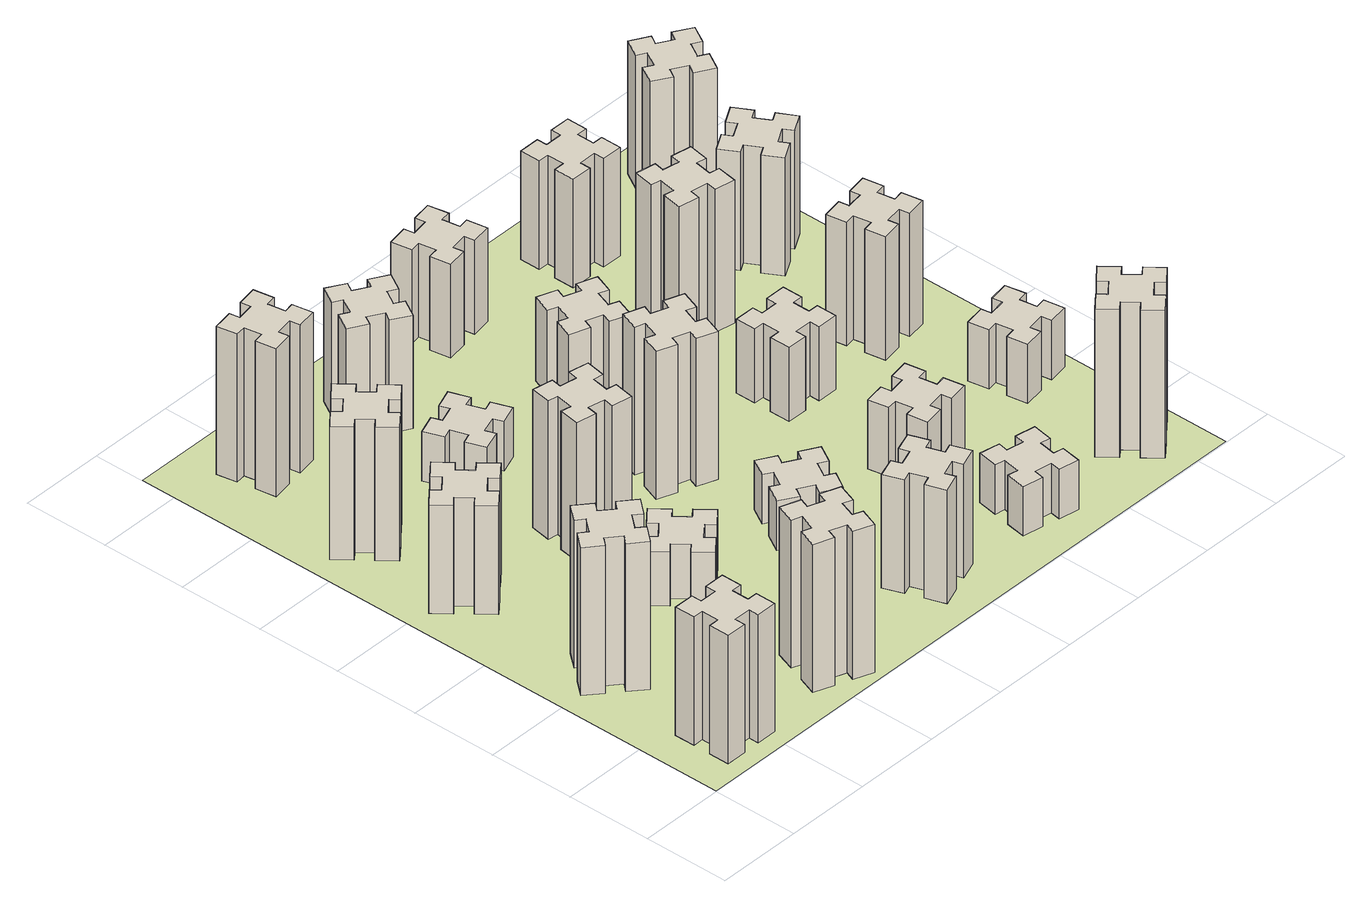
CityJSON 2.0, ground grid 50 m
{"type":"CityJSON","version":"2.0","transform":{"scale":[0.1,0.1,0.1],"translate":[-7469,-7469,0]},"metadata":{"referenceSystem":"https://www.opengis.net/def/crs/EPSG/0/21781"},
"CityObjects":{
"building1":{"type":"Building","attributes":{"class":"1000","function":"1000","usage":"1000","yearOfConstruction":2016,"roofType":"1000","measuredHeight":78,"storeysAboveGround":30,"storeysBelowGround":0},"geometry":[{"type":"Solid","lod":"1","boundaries":[[[[0,1,2,3,4,5,6,7,8,9,10,11,12,13,14,15,16,17,18,19]],[[17,16,20,21]],[[16,15,22,20]],[[15,14,23,22]],[[14,13,24,23]],[[13,12,25,24]],[[12,11,26,25]],[[11,10,27,26]],[[10,9,28,27]],[[9,8,29,28]],[[8,7,30,29]],[[7,6,31,30]],[[6,5,32,31]],[[5,4,33,32]],[[4,3,34,33]],[[3,2,35,34]],[[2,1,36,35]],[[1,0,37,36]],[[0,19,38,37]],[[19,18,39,38]],[[18,17,21,39]],[[24,25,26,27,28,29,30,31,32,33,34,35,36,37,38,39,21,20,22,23]]]]}]},
"building2":{"type":"Building","attributes":{"class":"1000","function":"1000","usage":"1000","yearOfConstruction":2016,"roofType":"1000","measuredHeight":90,"storeysAboveGround":30,"storeysBelowGround":0},"geometry":[{"type":"Solid","lod":"1","boundaries":[[[[40,41,42,43,44,45,46,47,48,49,50,51,52,53,54,55,56,57,58,59]],[[57,56,60,61]],[[56,55,62,60]],[[55,54,63,62]],[[54,53,64,63]],[[53,52,65,64]],[[52,51,66,65]],[[51,50,67,66]],[[50,49,68,67]],[[49,48,69,68]],[[48,47,70,69]],[[47,46,71,70]],[[46,45,72,71]],[[45,44,73,72]],[[44,43,74,73]],[[43,42,75,74]],[[42,41,76,75]],[[41,40,77,76]],[[40,59,78,77]],[[59,58,79,78]],[[58,57,61,79]],[[64,65,66,67,68,69,70,71,72,73,74,75,76,77,78,79,61,60,62,63]]]]}]},
"building3":{"type":"Building","attributes":{"class":"1000","function":"1000","usage":"1000","yearOfConstruction":2016,"roofType":"1000","measuredHeight":66,"storeysAboveGround":30,"storeysBelowGround":0},"geometry":[{"type":"Solid","lod":"1","boundaries":[[[[80,81,82,83,84,85,86,87,88,89,90,91,92,93,94,95,96,97,98,99]],[[97,96,100,101]],[[96,95,102,100]],[[95,94,103,102]],[[94,93,104,103]],[[93,92,105,104]],[[92,91,106,105]],[[91,90,107,106]],[[90,89,108,107]],[[89,88,109,108]],[[88,87,110,109]],[[87,86,111,110]],[[86,85,112,111]],[[85,84,113,112]],[[84,83,114,113]],[[83,82,115,114]],[[82,81,116,115]],[[81,80,117,116]],[[80,99,118,117]],[[99,98,119,118]],[[98,97,101,119]],[[104,105,106,107,108,109,110,111,112,113,114,115,116,117,118,119,101,100,102,103]]]]}]},
"building4":{"type":"Building","attributes":{"class":"1000","function":"1000","usage":"1000","yearOfConstruction":2016,"roofType":"1000","measuredHeight":81,"storeysAboveGround":30,"storeysBelowGround":0},"geometry":[{"type":"Solid","lod":"1","boundaries":[[[[120,121,122,123,124,125,126,127,128,129,130,131,132,133,134,135,136,137,138,139]],[[137,136,140,141]],[[136,135,142,140]],[[135,134,143,142]],[[134,133,144,143]],[[133,132,145,144]],[[132,131,146,145]],[[131,130,147,146]],[[130,129,148,147]],[[129,128,149,148]],[[128,127,150,149]],[[127,126,151,150]],[[126,125,152,151]],[[125,124,153,152]],[[124,123,154,153]],[[123,122,155,154]],[[122,121,156,155]],[[121,120,157,156]],[[120,139,158,157]],[[139,138,159,158]],[[138,137,141,159]],[[144,145,146,147,148,149,150,151,152,153,154,155,156,157,158,159,141,140,142,143]]]]}]},
"building5":{"type":"Building","attributes":{"class":"1000","function":"1000","usage":"1000","yearOfConstruction":2016,"roofType":"1000","measuredHeight":90,"storeysAboveGround":30,"storeysBelowGround":0},"geometry":[{"type":"Solid","lod":"1","boundaries":[[[[160,161,162,163,164,165,166,167,168,169,170,171,172,173,174,175,176,177,178,179]],[[177,176,180,181]],[[176,175,182,180]],[[175,174,183,182]],[[174,173,184,183]],[[173,172,185,184]],[[172,171,186,185]],[[171,170,187,186]],[[170,169,188,187]],[[169,168,189,188]],[[168,167,190,189]],[[167,166,191,190]],[[166,165,192,191]],[[165,164,193,192]],[[164,163,194,193]],[[163,162,195,194]],[[162,161,196,195]],[[161,160,197,196]],[[160,179,198,197]],[[179,178,199,198]],[[178,177,181,199]],[[184,185,186,187,188,189,190,191,192,193,194,195,196,197,198,199,181,180,182,183]]]]}]},
"building6":{"type":"Building","attributes":{"class":"1000","function":"1000","usage":"1000","yearOfConstruction":2016,"roofType":"1000","measuredHeight":90,"storeysAboveGround":30,"storeysBelowGround":0},"geometry":[{"type":"Solid","lod":"1","boundaries":[[[[200,201,202,203,204,205,206,207,208,209,210,211,212,213,214,215,216,217,218,219]],[[217,216,220,221]],[[216,215,222,220]],[[215,214,223,222]],[[214,213,224,223]],[[213,212,225,224]],[[212,211,226,225]],[[211,210,227,226]],[[210,209,228,227]],[[209,208,229,228]],[[208,207,230,229]],[[207,206,231,230]],[[206,205,232,231]],[[205,204,233,232]],[[204,203,234,233]],[[203,202,235,234]],[[202,201,236,235]],[[201,200,237,236]],[[200,219,238,237]],[[219,218,239,238]],[[218,217,221,239]],[[224,225,226,227,228,229,230,231,232,233,234,235,236,237,238,239,221,220,222,223]]]]}]},
"building7":{"type":"Building","attributes":{"class":"1000","function":"1000","usage":"1000","yearOfConstruction":2016,"roofType":"1000","measuredHeight":33,"storeysAboveGround":30,"storeysBelowGround":0},"geometry":[{"type":"Solid","lod":"1","boundaries":[[[[240,241,242,243,244,245,246,247,248,249,250,251,252,253,254,255,256,257,258,259]],[[257,256,260,261]],[[256,255,262,260]],[[255,254,263,262]],[[254,253,264,263]],[[253,252,265,264]],[[252,251,266,265]],[[251,250,267,266]],[[250,249,268,267]],[[249,248,269,268]],[[248,247,270,269]],[[247,246,271,270]],[[246,245,272,271]],[[245,244,273,272]],[[244,243,274,273]],[[243,242,275,274]],[[242,241,276,275]],[[241,240,277,276]],[[240,259,278,277]],[[259,258,279,278]],[[258,257,261,279]],[[264,265,266,267,268,269,270,271,272,273,274,275,276,277,278,279,261,260,262,263]]]]}]},
"building8":{"type":"Building","attributes":{"class":"1000","function":"1000","usage":"1000","yearOfConstruction":2016,"roofType":"1000","measuredHeight":84,"storeysAboveGround":30,"storeysBelowGround":0},"geometry":[{"type":"Solid","lod":"1","boundaries":[[[[280,281,282,283,284,285,286,287,288,289,290,291,292,293,294,295,296,297,298,299]],[[297,296,300,301]],[[296,295,302,300]],[[295,294,303,302]],[[294,293,304,303]],[[293,292,305,304]],[[292,291,306,305]],[[291,290,307,306]],[[290,289,308,307]],[[289,288,309,308]],[[288,287,310,309]],[[287,286,311,310]],[[286,285,312,311]],[[285,284,313,312]],[[284,283,314,313]],[[283,282,315,314]],[[282,281,316,315]],[[281,280,317,316]],[[280,299,318,317]],[[299,298,319,318]],[[298,297,301,319]],[[304,305,306,307,308,309,310,311,312,313,314,315,316,317,318,319,301,300,302,303]]]]}]},
"building9":{"type":"Building","attributes":{"class":"1000","function":"1000","usage":"1000","yearOfConstruction":2016,"roofType":"1000","measuredHeight":30,"storeysAboveGround":30,"storeysBelowGround":0},"geometry":[{"type":"Solid","lod":"1","boundaries":[[[[320,321,322,323,324,325,326,327,328,329,330,331,332,333,334,335,336,337,338,339]],[[337,336,340,341]],[[336,335,342,340]],[[335,334,343,342]],[[334,333,344,343]],[[333,332,345,344]],[[332,331,346,345]],[[331,330,347,346]],[[330,329,348,347]],[[329,328,349,348]],[[328,327,350,349]],[[327,326,351,350]],[[326,325,352,351]],[[325,324,353,352]],[[324,323,354,353]],[[323,322,355,354]],[[322,321,356,355]],[[321,320,357,356]],[[320,339,358,357]],[[339,338,359,358]],[[338,337,341,359]],[[344,345,346,347,348,349,350,351,352,353,354,355,356,357,358,359,341,340,342,343]]]]}]},
"building10":{"type":"Building","attributes":{"class":"1000","function":"1000","usage":"1000","yearOfConstruction":2016,"roofType":"1000","measuredHeight":69,"storeysAboveGround":30,"storeysBelowGround":0},"geometry":[{"type":"Solid","lod":"1","boundaries":[[[[360,361,362,363,364,365,366,367,368,369,370,371,372,373,374,375,376,377,378,379]],[[377,376,380,381]],[[376,375,382,380]],[[375,374,383,382]],[[374,373,384,383]],[[373,372,385,384]],[[372,371,386,385]],[[371,370,387,386]],[[370,369,388,387]],[[369,368,389,388]],[[368,367,390,389]],[[367,366,391,390]],[[366,365,392,391]],[[365,364,393,392]],[[364,363,394,393]],[[363,362,395,394]],[[362,361,396,395]],[[361,360,397,396]],[[360,379,398,397]],[[379,378,399,398]],[[378,377,381,399]],[[384,385,386,387,388,389,390,391,392,393,394,395,396,397,398,399,381,380,382,383]]]]}]},
"building11":{"type":"Building","attributes":{"class":"1000","function":"1000","usage":"1000","yearOfConstruction":2016,"roofType":"1000","measuredHeight":69,"storeysAboveGround":30,"storeysBelowGround":0},"geometry":[{"type":"Solid","lod":"1","boundaries":[[[[400,401,402,403,404,405,406,407,408,409,410,411,412,413,414,415,416,417,418,419]],[[417,416,420,421]],[[416,415,422,420]],[[415,414,423,422]],[[414,413,424,423]],[[413,412,425,424]],[[412,411,426,425]],[[411,410,427,426]],[[410,409,428,427]],[[409,408,429,428]],[[408,407,430,429]],[[407,406,431,430]],[[406,405,432,431]],[[405,404,433,432]],[[404,403,434,433]],[[403,402,435,434]],[[402,401,436,435]],[[401,400,437,436]],[[400,419,438,437]],[[419,418,439,438]],[[418,417,421,439]],[[424,425,426,427,428,429,430,431,432,433,434,435,436,437,438,439,421,420,422,423]]]]}]},
"building12":{"type":"Building","attributes":{"class":"1000","function":"1000","usage":"1000","yearOfConstruction":2016,"roofType":"1000","measuredHeight":30,"storeysAboveGround":30,"storeysBelowGround":0},"geometry":[{"type":"Solid","lod":"1","boundaries":[[[[440,441,442,443,444,445,446,447,448,449,450,451,452,453,454,455,456,457,458,459]],[[457,456,460,461]],[[456,455,462,460]],[[455,454,463,462]],[[454,453,464,463]],[[453,452,465,464]],[[452,451,466,465]],[[451,450,467,466]],[[450,449,468,467]],[[449,448,469,468]],[[448,447,470,469]],[[447,446,471,470]],[[446,445,472,471]],[[445,444,473,472]],[[444,443,474,473]],[[443,442,475,474]],[[442,441,476,475]],[[441,440,477,476]],[[440,459,478,477]],[[459,458,479,478]],[[458,457,461,479]],[[464,465,466,467,468,469,470,471,472,473,474,475,476,477,478,479,461,460,462,463]]]]}]},
"building13":{"type":"Building","attributes":{"class":"1000","function":"1000","usage":"1000","yearOfConstruction":2016,"roofType":"1000","measuredHeight":90,"storeysAboveGround":30,"storeysBelowGround":0},"geometry":[{"type":"Solid","lod":"1","boundaries":[[[[480,481,482,483,484,485,486,487,488,489,490,491,492,493,494,495,496,497,498,499]],[[497,496,500,501]],[[496,495,502,500]],[[495,494,503,502]],[[494,493,504,503]],[[493,492,505,504]],[[492,491,506,505]],[[491,490,507,506]],[[490,489,508,507]],[[489,488,509,508]],[[488,487,510,509]],[[487,486,511,510]],[[486,485,512,511]],[[485,484,513,512]],[[484,483,514,513]],[[483,482,515,514]],[[482,481,516,515]],[[481,480,517,516]],[[480,499,518,517]],[[499,498,519,518]],[[498,497,501,519]],[[504,505,506,507,508,509,510,511,512,513,514,515,516,517,518,519,501,500,502,503]]]]}]},
"building14":{"type":"Building","attributes":{"class":"1000","function":"1000","usage":"1000","yearOfConstruction":2016,"roofType":"1000","measuredHeight":51,"storeysAboveGround":30,"storeysBelowGround":0},"geometry":[{"type":"Solid","lod":"1","boundaries":[[[[520,521,522,523,524,525,526,527,528,529,530,531,532,533,534,535,536,537,538,539]],[[537,536,540,541]],[[536,535,542,540]],[[535,534,543,542]],[[534,533,544,543]],[[533,532,545,544]],[[532,531,546,545]],[[531,530,547,546]],[[530,529,548,547]],[[529,528,549,548]],[[528,527,550,549]],[[527,526,551,550]],[[526,525,552,551]],[[525,524,553,552]],[[524,523,554,553]],[[523,522,555,554]],[[522,521,556,555]],[[521,520,557,556]],[[520,539,558,557]],[[539,538,559,558]],[[538,537,541,559]],[[544,545,546,547,548,549,550,551,552,553,554,555,556,557,558,559,541,540,542,543]]]]}]},
"building15":{"type":"Building","attributes":{"class":"1000","function":"1000","usage":"1000","yearOfConstruction":2016,"roofType":"1000","measuredHeight":30,"storeysAboveGround":30,"storeysBelowGround":0},"geometry":[{"type":"Solid","lod":"1","boundaries":[[[[560,561,562,563,564,565,566,567,568,569,570,571,572,573,574,575,576,577,578,579]],[[577,576,580,581]],[[576,575,582,580]],[[575,574,583,582]],[[574,573,584,583]],[[573,572,585,584]],[[572,571,586,585]],[[571,570,587,586]],[[570,569,588,587]],[[569,568,589,588]],[[568,567,590,589]],[[567,566,591,590]],[[566,565,592,591]],[[565,564,593,592]],[[564,563,594,593]],[[563,562,595,594]],[[562,561,596,595]],[[561,560,597,596]],[[560,579,598,597]],[[579,578,599,598]],[[578,577,581,599]],[[584,585,586,587,588,589,590,591,592,593,594,595,596,597,598,599,581,580,582,583]]]]}]},
"building16":{"type":"Building","attributes":{"class":"1000","function":"1000","usage":"1000","yearOfConstruction":2016,"roofType":"1000","measuredHeight":57,"storeysAboveGround":30,"storeysBelowGround":0},"geometry":[{"type":"Solid","lod":"1","boundaries":[[[[600,601,602,603,604,605,606,607,608,609,610,611,612,613,614,615,616,617,618,619]],[[617,616,620,621]],[[616,615,622,620]],[[615,614,623,622]],[[614,613,624,623]],[[613,612,625,624]],[[612,611,626,625]],[[611,610,627,626]],[[610,609,628,627]],[[609,608,629,628]],[[608,607,630,629]],[[607,606,631,630]],[[606,605,632,631]],[[605,604,633,632]],[[604,603,634,633]],[[603,602,635,634]],[[602,601,636,635]],[[601,600,637,636]],[[600,619,638,637]],[[619,618,639,638]],[[618,617,621,639]],[[624,625,626,627,628,629,630,631,632,633,634,635,636,637,638,639,621,620,622,623]]]]}]},
"building17":{"type":"Building","attributes":{"class":"1000","function":"1000","usage":"1000","yearOfConstruction":2016,"roofType":"1000","measuredHeight":42,"storeysAboveGround":30,"storeysBelowGround":0},"geometry":[{"type":"Solid","lod":"1","boundaries":[[[[640,641,642,643,644,645,646,647,648,649,650,651,652,653,654,655,656,657,658,659]],[[657,656,660,661]],[[656,655,662,660]],[[655,654,663,662]],[[654,653,664,663]],[[653,652,665,664]],[[652,651,666,665]],[[651,650,667,666]],[[650,649,668,667]],[[649,648,669,668]],[[648,647,670,669]],[[647,646,671,670]],[[646,645,672,671]],[[645,644,673,672]],[[644,643,674,673]],[[643,642,675,674]],[[642,641,676,675]],[[641,640,677,676]],[[640,659,678,677]],[[659,658,679,678]],[[658,657,661,679]],[[664,665,666,667,668,669,670,671,672,673,674,675,676,677,678,679,661,660,662,663]]]]}]},
"building18":{"type":"Building","attributes":{"class":"1000","function":"1000","usage":"1000","yearOfConstruction":2016,"roofType":"1000","measuredHeight":45,"storeysAboveGround":30,"storeysBelowGround":0},"geometry":[{"type":"Solid","lod":"1","boundaries":[[[[680,681,682,683,684,685,686,687,688,689,690,691,692,693,694,695,696,697,698,699]],[[697,696,700,701]],[[696,695,702,700]],[[695,694,703,702]],[[694,693,704,703]],[[693,692,705,704]],[[692,691,706,705]],[[691,690,707,706]],[[690,689,708,707]],[[689,688,709,708]],[[688,687,710,709]],[[687,686,711,710]],[[686,685,712,711]],[[685,684,713,712]],[[684,683,714,713]],[[683,682,715,714]],[[682,681,716,715]],[[681,680,717,716]],[[680,699,718,717]],[[699,698,719,718]],[[698,697,701,719]],[[704,705,706,707,708,709,710,711,712,713,714,715,716,717,718,719,701,700,702,703]]]]}]},
"building19":{"type":"Building","attributes":{"class":"1000","function":"1000","usage":"1000","yearOfConstruction":2016,"roofType":"1000","measuredHeight":87,"storeysAboveGround":30,"storeysBelowGround":0},"geometry":[{"type":"Solid","lod":"1","boundaries":[[[[720,721,722,723,724,725,726,727,728,729,730,731,732,733,734,735,736,737,738,739]],[[737,736,740,741]],[[736,735,742,740]],[[735,734,743,742]],[[734,733,744,743]],[[733,732,745,744]],[[732,731,746,745]],[[731,730,747,746]],[[730,729,748,747]],[[729,728,749,748]],[[728,727,750,749]],[[727,726,751,750]],[[726,725,752,751]],[[725,724,753,752]],[[724,723,754,753]],[[723,722,755,754]],[[722,721,756,755]],[[721,720,757,756]],[[720,739,758,757]],[[739,738,759,758]],[[738,737,741,759]],[[744,745,746,747,748,749,750,751,752,753,754,755,756,757,758,759,741,740,742,743]]]]}]},
"building20":{"type":"Building","attributes":{"class":"1000","function":"1000","usage":"1000","yearOfConstruction":2016,"roofType":"1000","measuredHeight":90,"storeysAboveGround":30,"storeysBelowGround":0},"geometry":[{"type":"Solid","lod":"1","boundaries":[[[[760,761,762,763,764,765,766,767,768,769,770,771,772,773,774,775,776,777,778,779]],[[777,776,780,781]],[[776,775,782,780]],[[775,774,783,782]],[[774,773,784,783]],[[773,772,785,784]],[[772,771,786,785]],[[771,770,787,786]],[[770,769,788,787]],[[769,768,789,788]],[[768,767,790,789]],[[767,766,791,790]],[[766,765,792,791]],[[765,764,793,792]],[[764,763,794,793]],[[763,762,795,794]],[[762,761,796,795]],[[761,760,797,796]],[[760,779,798,797]],[[779,778,799,798]],[[778,777,781,799]],[[784,785,786,787,788,789,790,791,792,793,794,795,796,797,798,799,781,780,782,783]]]]}]},
"building21":{"type":"Building","attributes":{"class":"1000","function":"1000","usage":"1000","yearOfConstruction":2016,"roofType":"1000","measuredHeight":66,"storeysAboveGround":30,"storeysBelowGround":0},"geometry":[{"type":"Solid","lod":"1","boundaries":[[[[800,801,802,803,804,805,806,807,808,809,810,811,812,813,814,815,816,817,818,819]],[[817,816,820,821]],[[816,815,822,820]],[[815,814,823,822]],[[814,813,824,823]],[[813,812,825,824]],[[812,811,826,825]],[[811,810,827,826]],[[810,809,828,827]],[[809,808,829,828]],[[808,807,830,829]],[[807,806,831,830]],[[806,805,832,831]],[[805,804,833,832]],[[804,803,834,833]],[[803,802,835,834]],[[802,801,836,835]],[[801,800,837,836]],[[800,819,838,837]],[[819,818,839,838]],[[818,817,821,839]],[[824,825,826,827,828,829,830,831,832,833,834,835,836,837,838,839,821,820,822,823]]]]}]},
"building22":{"type":"Building","attributes":{"class":"1000","function":"1000","usage":"1000","yearOfConstruction":2016,"roofType":"1000","measuredHeight":36,"storeysAboveGround":30,"storeysBelowGround":0},"geometry":[{"type":"Solid","lod":"1","boundaries":[[[[840,841,842,843,844,845,846,847,848,849,850,851,852,853,854,855,856,857,858,859]],[[857,856,860,861]],[[856,855,862,860]],[[855,854,863,862]],[[854,853,864,863]],[[853,852,865,864]],[[852,851,866,865]],[[851,850,867,866]],[[850,849,868,867]],[[849,848,869,868]],[[848,847,870,869]],[[847,846,871,870]],[[846,845,872,871]],[[845,844,873,872]],[[844,843,874,873]],[[843,842,875,874]],[[842,841,876,875]],[[841,840,877,876]],[[840,859,878,877]],[[859,858,879,878]],[[858,857,861,879]],[[864,865,866,867,868,869,870,871,872,873,874,875,876,877,878,879,861,860,862,863]]]]}]},
"building23":{"type":"Building","attributes":{"class":"1000","function":"1000","usage":"1000","yearOfConstruction":2016,"roofType":"1000","measuredHeight":75,"storeysAboveGround":30,"storeysBelowGround":0},"geometry":[{"type":"Solid","lod":"1","boundaries":[[[[880,881,882,883,884,885,886,887,888,889,890,891,892,893,894,895,896,897,898,899]],[[897,896,900,901]],[[896,895,902,900]],[[895,894,903,902]],[[894,893,904,903]],[[893,892,905,904]],[[892,891,906,905]],[[891,890,907,906]],[[890,889,908,907]],[[889,888,909,908]],[[888,887,910,909]],[[887,886,911,910]],[[886,885,912,911]],[[885,884,913,912]],[[884,883,914,913]],[[883,882,915,914]],[[882,881,916,915]],[[881,880,917,916]],[[880,899,918,917]],[[899,898,919,918]],[[898,897,901,919]],[[904,905,906,907,908,909,910,911,912,913,914,915,916,917,918,919,901,900,902,903]]]]}]},
"building24":{"type":"Building","attributes":{"class":"1000","function":"1000","usage":"1000","yearOfConstruction":2016,"roofType":"1000","measuredHeight":72,"storeysAboveGround":30,"storeysBelowGround":0},"geometry":[{"type":"Solid","lod":"1","boundaries":[[[[920,921,922,923,924,925,926,927,928,929,930,931,932,933,934,935,936,937,938,939]],[[937,936,940,941]],[[936,935,942,940]],[[935,934,943,942]],[[934,933,944,943]],[[933,932,945,944]],[[932,931,946,945]],[[931,930,947,946]],[[930,929,948,947]],[[929,928,949,948]],[[928,927,950,949]],[[927,926,951,950]],[[926,925,952,951]],[[925,924,953,952]],[[924,923,954,953]],[[923,922,955,954]],[[922,921,956,955]],[[921,920,957,956]],[[920,939,958,957]],[[939,938,959,958]],[[938,937,941,959]],[[944,945,946,947,948,949,950,951,952,953,954,955,956,957,958,959,941,940,942,943]]]]}]},
"building25":{"type":"Building","attributes":{"class":"1000","function":"1000","usage":"1000","yearOfConstruction":2016,"roofType":"1000","measuredHeight":81,"storeysAboveGround":30,"storeysBelowGround":0},"geometry":[{"type":"Solid","lod":"1","boundaries":[[[[960,961,962,963,964,965,966,967,968,969,970,971,972,973,974,975,976,977,978,979]],[[977,976,980,981]],[[976,975,982,980]],[[975,974,983,982]],[[974,973,984,983]],[[973,972,985,984]],[[972,971,986,985]],[[971,970,987,986]],[[970,969,988,987]],[[969,968,989,988]],[[968,967,990,989]],[[967,966,991,990]],[[966,965,992,991]],[[965,964,993,992]],[[964,963,994,993]],[[963,962,995,994]],[[962,961,996,995]],[[961,960,997,996]],[[960,979,998,997]],[[979,978,999,998]],[[978,977,981,999]],[[984,985,986,987,988,989,990,991,992,993,994,995,996,997,998,999,981,980,982,983]]]]}]},
"landuse1":{"type":"LandUse","attributes":{"name":"plot1","function":"1010"},"geometry":[{"type":"MultiSurface","lod":"1","boundaries":[[[1000,1001,1002,1003]]]}]}
},
"vertices":[
[265,325,0],[265,225,0],[205,225,0],[205,105,0],[325,105,0],[325,165,0],[425,165,0],[425,105,0],[545,105,0],[545,225,0],[485,225,0],[485,325,0],[545,325,0],[545,445,0],[425,445,0],[425,385,0],[325,385,0],[325,445,0],[205,445,0],[205,325,0],[325,385,780],[325,445,780],[425,385,780],[425,445,780],[545,445,780],[545,325,780],[485,325,780],[485,225,780],[545,225,780],[545,105,780],[425,105,780],[425,165,780],[325,165,780],[325,105,780],[205,105,780],[205,225,780],[265,225,780],[265,325,780],[205,325,780],[205,445,780],
[484,1067,0],[408,1132,0],[446,1178,0],[354,1255,0],[277,1163,0],[323,1124,0],[259,1048,0],[213,1086,0],[136,994,0],[228,917,0],[266,963,0],[343,899,0],[304,853,0],[396,776,0],[473,868,0],[427,906,0],[492,983,0],[538,944,0],[615,1036,0],[523,1113,0],[492,983,900],[538,944,900],[427,906,900],[473,868,900],[396,776,900],[304,853,900],[343,899,900],[266,963,900],[228,917,900],[136,994,900],[213,1086,900],[259,1048,900],[323,1124,900],[277,1163,900],[354,1255,900],[446,1178,900],[408,1132,900],[484,1067,900],[523,1113,900],[615,1036,900],
[492,1988,0],[427,2064,0],[473,2103,0],[396,2195,0],[304,2118,0],[343,2072,0],[266,2007,0],[228,2053,0],[136,1976,0],[213,1884,0],[259,1923,0],[323,1846,0],[277,1808,0],[354,1716,0],[446,1793,0],[408,1839,0],[484,1903,0],[523,1857,0],[615,1934,0],[538,2026,0],[484,1903,660],[523,1857,660],[408,1839,660],[446,1793,660],[354,1716,660],[277,1808,660],[323,1846,660],[259,1923,660],[213,1884,660],[136,1976,660],[228,2053,660],[266,2007,660],[343,2072,660],[304,2118,660],[396,2195,660],[473,2103,660],[427,2064,660],[492,1988,660],[538,2026,660],[615,1934,660],
[343,2712,0],[266,2647,0],[228,2693,0],[136,2616,0],[213,2524,0],[259,2563,0],[323,2486,0],[277,2448,0],[354,2356,0],[446,2433,0],[408,2479,0],[484,2543,0],[523,2497,0],[615,2574,0],[538,2666,0],[492,2628,0],[427,2704,0],[473,2743,0],[396,2835,0],[304,2758,0],[427,2704,810],[473,2743,810],[492,2628,810],[538,2666,810],[615,2574,810],[523,2497,810],[484,2543,810],[408,2479,810],[446,2433,810],[354,2356,810],[277,2448,810],[323,2486,810],[259,2563,810],[213,2524,810],[136,2616,810],[228,2693,810],[266,2647,810],[343,2712,810],[304,2758,810],[396,2835,810],
[1029,360,0],[995,266,0],[939,287,0],[897,174,0],[1010,133,0],[1031,189,0],[1125,155,0],[1104,99,0],[1217,57,0],[1258,170,0],[1202,191,0],[1236,285,0],[1292,264,0],[1333,377,0],[1220,418,0],[1200,362,0],[1106,396,0],[1127,452,0],[1014,493,0],[973,380,0],[1106,396,900],[1127,452,900],[1200,362,900],[1220,418,900],[1333,377,900],[1292,264,900],[1236,285,900],[1202,191,900],[1258,170,900],[1217,57,900],[1104,99,900],[1125,155,900],[1031,189,900],[1010,133,900],[897,174,900],[939,287,900],[995,266,900],[1029,360,900],[973,380,900],[1014,493,900],
[592,3305,0],[575,3404,0],[634,3414,0],[613,3532,0],[495,3511,0],[505,3452,0],[407,3435,0],[397,3494,0],[278,3473,0],[299,3355,0],[358,3365,0],[376,3267,0],[317,3257,0],[337,3138,0],[456,3159,0],[445,3218,0],[544,3236,0],[554,3177,0],[672,3197,0],[651,3316,0],[544,3236,900],[554,3177,900],[445,3218,900],[456,3159,900],[337,3138,900],[317,3257,900],[376,3267,900],[358,3365,900],[299,3355,900],[278,3473,900],[397,3494,900],[407,3435,900],[505,3452,900],[495,3511,900],[613,3532,900],[634,3414,900],[575,3404,900],[592,3305,900],[651,3316,900],[672,3197,900],
[1083,1332,0],[1006,1267,0],[968,1313,0],[876,1236,0],[953,1144,0],[999,1183,0],[1063,1106,0],[1017,1068,0],[1094,976,0],[1186,1053,0],[1148,1099,0],[1224,1163,0],[1263,1117,0],[1355,1194,0],[1278,1286,0],[1232,1248,0],[1167,1324,0],[1213,1363,0],[1136,1455,0],[1044,1378,0],[1167,1324,330],[1213,1363,330],[1232,1248,330],[1278,1286,330],[1355,1194,330],[1263,1117,330],[1224,1163,330],[1148,1099,330],[1186,1053,330],[1094,976,330],[1017,1068,330],[1063,1106,330],[999,1183,330],[953,1144,330],[876,1236,330],[968,1313,330],[1006,1267,330],[1083,1332,330],[1044,1378,330],[1136,1455,330],
[1047,1756,0],[1145,1738,0],[1135,1679,0],[1253,1658,0],[1274,1777,0],[1215,1787,0],[1232,1885,0],[1291,1875,0],[1312,1993,0],[1194,2014,0],[1184,1955,0],[1085,1972,0],[1096,2031,0],[977,2052,0],[957,1934,0],[1016,1924,0],[998,1825,0],[939,1836,0],[918,1717,0],[1037,1697,0],[998,1825,840],[939,1836,840],[1016,1924,840],[957,1934,840],[977,2052,840],[1096,2031,840],[1085,1972,840],[1184,1955,840],[1194,2014,840],[1312,1993,840],[1291,1875,840],[1232,1885,840],[1215,1787,840],[1274,1777,840],[1253,1658,840],[1135,1679,840],[1145,1738,840],[1047,1756,840],[1037,1697,840],[918,1717,840],
[1106,2475,0],[1200,2509,0],[1220,2453,0],[1333,2494,0],[1292,2607,0],[1236,2586,0],[1202,2680,0],[1258,2700,0],[1217,2813,0],[1104,2772,0],[1125,2716,0],[1031,2682,0],[1010,2738,0],[897,2697,0],[939,2584,0],[995,2605,0],[1029,2511,0],[973,2490,0],[1014,2377,0],[1127,2419,0],[1029,2511,300],[973,2490,300],[995,2605,300],[939,2584,300],[897,2697,300],[1010,2738,300],[1031,2682,300],[1125,2716,300],[1104,2772,300],[1217,2813,300],[1258,2700,300],[1202,2680,300],[1236,2586,300],[1292,2607,300],[1333,2494,300],[1220,2453,300],[1200,2509,300],[1106,2475,300],[1127,2419,300],[1014,2377,300],
[1965,496,0],[1871,462,0],[1850,518,0],[1737,477,0],[1779,364,0],[1835,385,0],[1869,291,0],[1813,270,0],[1854,157,0],[1967,199,0],[1946,255,0],[2040,289,0],[2060,233,0],[2173,274,0],[2132,387,0],[2076,366,0],[2042,460,0],[2098,480,0],[2057,593,0],[1944,552,0],[2042,460,690],[2098,480,690],[2076,366,690],[2132,387,690],[2173,274,690],[2060,233,690],[2040,289,690],[1946,255,690],[1967,199,690],[1854,157,690],[1813,270,690],[1869,291,690],[1835,385,690],[1779,364,690],[1737,477,690],[1850,518,690],[1871,462,690],[1965,496,690],[1944,552,690],[2057,593,690],
[1186,3137,0],[1236,3224,0],[1288,3194,0],[1348,3298,0],[1244,3358,0],[1214,3306,0],[1127,3356,0],[1157,3408,0],[1053,3468,0],[993,3364,0],[1045,3334,0],[995,3247,0],[943,3277,0],[883,3173,0],[987,3113,0],[1017,3165,0],[1104,3115,0],[1074,3063,0],[1178,3003,0],[1238,3107,0],[1104,3115,690],[1074,3063,690],[1017,3165,690],[987,3113,690],[883,3173,690],[943,3277,690],[995,3247,690],[1045,3334,690],[993,3364,690],[1053,3468,690],[1157,3408,690],[1127,3356,690],[1214,3306,690],[1244,3358,690],[1348,3298,690],[1288,3194,690],[1236,3224,690],[1186,3137,690],[1238,3107,690],[1178,3003,690],
[1757,1045,0],[1844,995,0],[1814,943,0],[1918,883,0],[1978,987,0],[1926,1017,0],[1976,1104,0],[2028,1074,0],[2088,1178,0],[1984,1238,0],[1954,1186,0],[1867,1236,0],[1897,1288,0],[1793,1348,0],[1733,1244,0],[1785,1214,0],[1735,1127,0],[1683,1157,0],[1623,1053,0],[1727,993,0],[1735,1127,300],[1683,1157,300],[1785,1214,300],[1733,1244,300],[1793,1348,300],[1897,1288,300],[1867,1236,300],[1954,1186,300],[1984,1238,300],[2088,1178,300],[2028,1074,300],[1976,1104,300],[1926,1017,300],[1978,987,300],[1918,883,300],[1814,943,300],[1844,995,300],[1757,1045,300],[1727,993,300],[1623,1053,300],
[1669,1940,0],[1635,1846,0],[1579,1867,0],[1537,1754,0],[1650,1713,0],[1671,1769,0],[1765,1735,0],[1744,1679,0],[1857,1637,0],[1898,1750,0],[1842,1771,0],[1876,1865,0],[1932,1844,0],[1973,1957,0],[1860,1998,0],[1840,1942,0],[1746,1976,0],[1767,2032,0],[1654,2073,0],[1613,1960,0],[1746,1976,900],[1767,2032,900],[1840,1942,900],[1860,1998,900],[1973,1957,900],[1932,1844,900],[1876,1865,900],[1842,1771,900],[1898,1750,900],[1857,1637,900],[1744,1679,900],[1765,1735,900],[1671,1769,900],[1650,1713,900],[1537,1754,900],[1579,1867,900],[1635,1846,900],[1669,1940,900],[1613,1960,900],[1654,2073,900],
[2040,2682,0],[1946,2716,0],[1967,2772,0],[1854,2813,0],[1813,2700,0],[1869,2680,0],[1835,2586,0],[1779,2607,0],[1737,2494,0],[1850,2453,0],[1871,2509,0],[1965,2475,0],[1944,2419,0],[2057,2377,0],[2098,2490,0],[2042,2511,0],[2076,2605,0],[2132,2584,0],[2173,2697,0],[2060,2738,0],[2076,2605,510],[2132,2584,510],[2042,2511,510],[2098,2490,510],[2057,2377,510],[1944,2419,510],[1965,2475,510],[1871,2509,510],[1850,2453,510],[1737,2494,510],[1779,2607,510],[1835,2586,510],[1869,2680,510],[1813,2700,510],[1854,2813,510],[1967,2772,510],[1946,2716,510],[2040,2682,510],[2060,2738,510],[2173,2697,510],
[2596,444,0],[2578,345,0],[2519,356,0],[2498,237,0],[2617,217,0],[2627,276,0],[2725,258,0],[2715,199,0],[2833,178,0],[2854,297,0],[2795,307,0],[2812,405,0],[2871,395,0],[2892,513,0],[2774,534,0],[2764,475,0],[2665,492,0],[2676,551,0],[2557,572,0],[2537,454,0],[2665,492,300],[2676,551,300],[2764,475,300],[2774,534,300],[2892,513,300],[2871,395,300],[2812,405,300],[2795,307,300],[2854,297,300],[2833,178,300],[2715,199,300],[2725,258,300],[2627,276,300],[2617,217,300],[2498,237,300],[2519,356,300],[2578,345,300],[2596,444,300],[2537,454,300],[2557,572,300],
[1738,3465,0],[1756,3367,0],[1697,3357,0],[1717,3238,0],[1836,3259,0],[1825,3318,0],[1924,3336,0],[1934,3277,0],[2052,3297,0],[2031,3416,0],[1972,3405,0],[1955,3504,0],[2014,3514,0],[1993,3632,0],[1875,3611,0],[1885,3552,0],[1787,3535,0],[1777,3594,0],[1658,3573,0],[1679,3455,0],[1787,3535,570],[1777,3594,570],[1885,3552,570],[1875,3611,570],[1993,3632,570],[2014,3514,570],[1955,3504,570],[1972,3405,570],[2031,3416,570],[2052,3297,570],[1934,3277,570],[1924,3336,570],[1825,3318,570],[1836,3259,570],[1717,3238,570],[1697,3357,570],[1756,3367,570],[1738,3465,570],[1679,3455,570],[1658,3573,570],
[2625,1132,0],[2527,1115,0],[2517,1174,0],[2398,1153,0],[2419,1035,0],[2478,1045,0],[2496,947,0],[2437,937,0],[2457,818,0],[2576,839,0],[2565,898,0],[2664,916,0],[2674,857,0],[2792,877,0],[2771,996,0],[2712,985,0],[2695,1084,0],[2754,1094,0],[2733,1212,0],[2615,1191,0],[2695,1084,420],[2754,1094,420],[2712,985,420],[2771,996,420],[2792,877,420],[2674,857,420],[2664,916,420],[2565,898,420],[2576,839,420],[2457,818,420],[2437,937,420],[2496,947,420],[2478,1045,420],[2419,1035,420],[2398,1153,420],[2517,1174,420],[2527,1115,420],[2625,1132,420],[2615,1191,420],[2733,1212,420],
[2645,1965,0],[2545,1965,0],[2545,2025,0],[2425,2025,0],[2425,1905,0],[2485,1905,0],[2485,1805,0],[2425,1805,0],[2425,1685,0],[2545,1685,0],[2545,1745,0],[2645,1745,0],[2645,1685,0],[2765,1685,0],[2765,1805,0],[2705,1805,0],[2705,1905,0],[2765,1905,0],[2765,2025,0],[2645,2025,0],[2705,1905,450],[2765,1905,450],[2705,1805,450],[2765,1805,450],[2765,1685,450],[2645,1685,450],[2645,1745,450],[2545,1745,450],[2545,1685,450],[2425,1685,450],[2425,1805,450],[2485,1805,450],[2485,1905,450],[2425,1905,450],[2425,2025,450],[2545,2025,450],[2545,1965,450],[2645,1965,450],[2645,2025,450],[2765,2025,450],
[2627,2496,0],[2725,2478,0],[2715,2419,0],[2833,2398,0],[2854,2517,0],[2795,2527,0],[2812,2625,0],[2871,2615,0],[2892,2733,0],[2774,2754,0],[2764,2695,0],[2665,2712,0],[2676,2771,0],[2557,2792,0],[2537,2674,0],[2596,2664,0],[2578,2565,0],[2519,2576,0],[2498,2457,0],[2617,2437,0],[2578,2565,870],[2519,2576,870],[2596,2664,870],[2537,2674,870],[2557,2792,870],[2676,2771,870],[2665,2712,870],[2764,2695,870],[2774,2754,870],[2892,2733,870],[2871,2615,870],[2812,2625,870],[2795,2527,870],[2854,2517,870],[2833,2398,870],[2715,2419,870],[2725,2478,870],[2627,2496,870],[2617,2437,870],[2498,2457,870],
[3468,259,0],[3544,323,0],[3583,277,0],[3675,354,0],[3598,446,0],[3552,408,0],[3487,484,0],[3533,523,0],[3456,615,0],[3364,538,0],[3403,492,0],[3326,427,0],[3288,473,0],[3196,396,0],[3273,304,0],[3319,343,0],[3383,266,0],[3337,228,0],[3414,136,0],[3506,213,0],[3383,266,900],[3337,228,900],[3319,343,900],[3273,304,900],[3196,396,900],[3288,473,900],[3326,427,900],[3403,492,900],[3364,538,900],[3456,615,900],[3533,523,900],[3487,484,900],[3552,408,900],[3598,446,900],[3675,354,900],[3583,277,900],[3544,323,900],[3468,259,900],[3506,213,900],[3414,136,900],
[2805,3285,0],[2805,3385,0],[2865,3385,0],[2865,3505,0],[2745,3505,0],[2745,3445,0],[2645,3445,0],[2645,3505,0],[2525,3505,0],[2525,3385,0],[2585,3385,0],[2585,3285,0],[2525,3285,0],[2525,3165,0],[2645,3165,0],[2645,3225,0],[2745,3225,0],[2745,3165,0],[2865,3165,0],[2865,3285,0],[2745,3225,660],[2745,3165,660],[2645,3225,660],[2645,3165,660],[2525,3165,660],[2525,3285,660],[2585,3285,660],[2585,3385,660],[2525,3385,660],[2525,3505,660],[2645,3505,660],[2645,3445,660],[2745,3445,660],[2745,3505,660],[2865,3505,660],[2865,3385,660],[2805,3385,660],[2805,3285,660],[2865,3285,660],[2865,3165,660],
[3465,1232,0],[3367,1215,0],[3357,1274,0],[3238,1253,0],[3259,1135,0],[3318,1145,0],[3336,1047,0],[3277,1037,0],[3297,918,0],[3416,939,0],[3405,998,0],[3504,1016,0],[3514,957,0],[3632,977,0],[3611,1096,0],[3552,1085,0],[3535,1184,0],[3594,1194,0],[3573,1312,0],[3455,1291,0],[3535,1184,360],[3594,1194,360],[3552,1085,360],[3611,1096,360],[3632,977,360],[3514,957,360],[3504,1016,360],[3405,998,360],[3416,939,360],[3297,918,360],[3277,1037,360],[3336,1047,360],[3318,1145,360],[3259,1135,360],[3238,1253,360],[3357,1274,360],[3367,1215,360],[3465,1232,360],[3455,1291,360],[3573,1312,360],
[3205,1738,0],[3304,1756,0],[3314,1697,0],[3432,1717,0],[3411,1836,0],[3352,1825,0],[3335,1924,0],[3394,1934,0],[3373,2052,0],[3255,2031,0],[3265,1972,0],[3167,1955,0],[3157,2014,0],[3038,1993,0],[3059,1875,0],[3118,1885,0],[3136,1787,0],[3077,1777,0],[3097,1658,0],[3216,1679,0],[3136,1787,750],[3077,1777,750],[3118,1885,750],[3059,1875,750],[3038,1993,750],[3157,2014,750],[3167,1955,750],[3265,1972,750],[3255,2031,750],[3373,2052,750],[3394,1934,750],[3335,1924,750],[3352,1825,750],[3411,1836,750],[3432,1717,750],[3314,1697,750],[3304,1756,750],[3205,1738,750],[3216,1679,750],[3097,1658,750],
[3456,2707,0],[3406,2794,0],[3458,2824,0],[3398,2928,0],[3294,2868,0],[3324,2816,0],[3237,2766,0],[3207,2818,0],[3103,2758,0],[3163,2654,0],[3215,2684,0],[3265,2597,0],[3213,2567,0],[3273,2463,0],[3377,2523,0],[3347,2575,0],[3434,2625,0],[3464,2573,0],[3568,2633,0],[3508,2737,0],[3434,2625,720],[3464,2573,720],[3347,2575,720],[3377,2523,720],[3273,2463,720],[3213,2567,720],[3265,2597,720],[3215,2684,720],[3163,2654,720],[3103,2758,720],[3207,2818,720],[3237,2766,720],[3324,2816,720],[3294,2868,720],[3398,2928,720],[3458,2824,720],[3406,2794,720],[3456,2707,720],[3508,2737,720],[3568,2633,720],
[3337,3265,0],[3424,3215,0],[3394,3163,0],[3498,3103,0],[3558,3207,0],[3506,3237,0],[3556,3324,0],[3608,3294,0],[3668,3398,0],[3564,3458,0],[3534,3406,0],[3447,3456,0],[3477,3508,0],[3373,3568,0],[3313,3464,0],[3365,3434,0],[3315,3347,0],[3263,3377,0],[3203,3273,0],[3307,3213,0],[3315,3347,810],[3263,3377,810],[3365,3434,810],[3313,3464,810],[3373,3568,810],[3477,3508,810],[3447,3456,810],[3534,3406,810],[3564,3458,810],[3668,3398,810],[3608,3294,810],[3556,3324,810],[3506,3237,810],[3558,3207,810],[3498,3103,810],[3394,3163,810],[3424,3215,810],[3337,3265,810],[3307,3213,810],[3203,3273,810],
[5,3705,0],[3705,3705,0],[3705,5,0],[5,5,0]
]}
